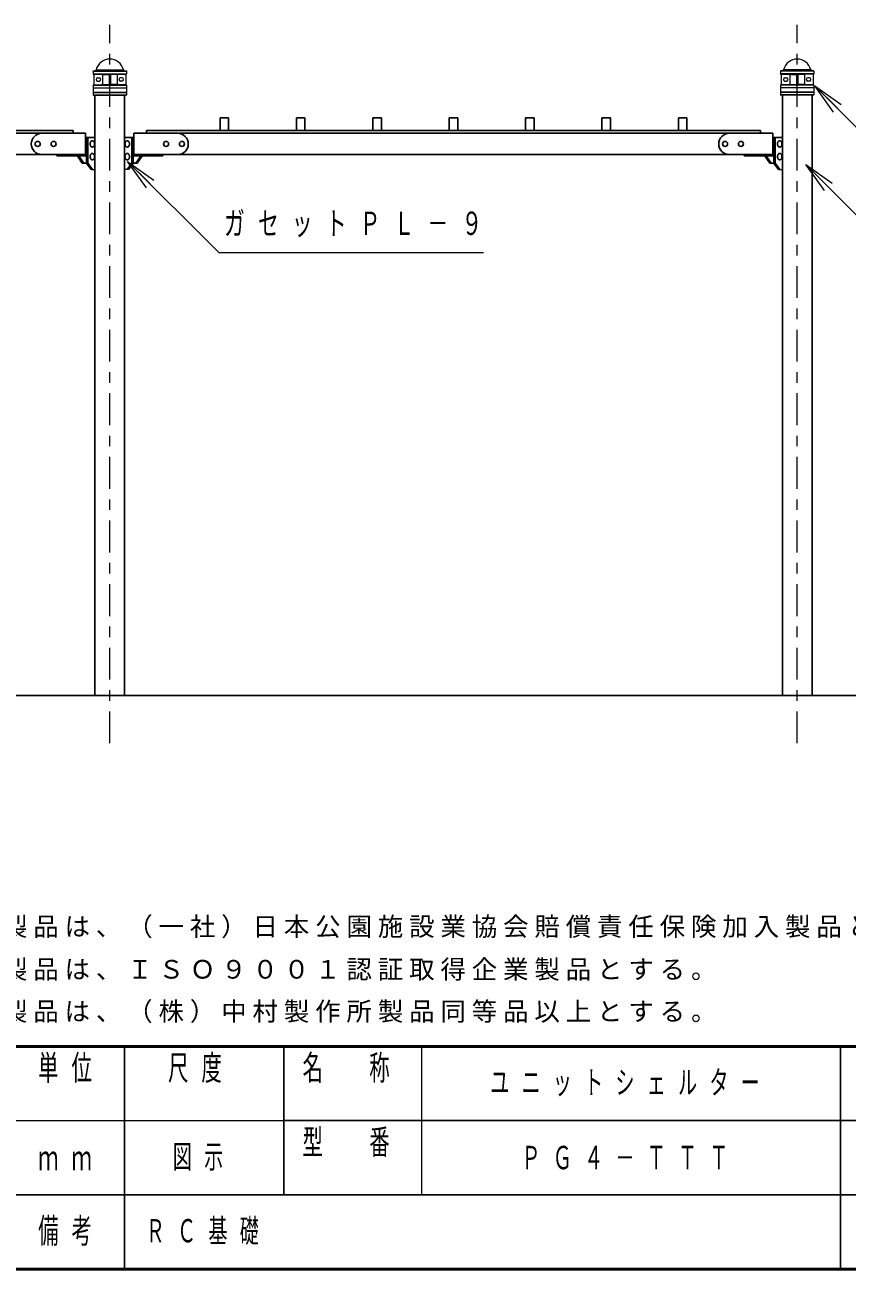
# Model space of a CAD drawing. Units: millimetres on the paper, scale 1:50. Extents: x -365 to 10, y -38 to 257.
# Drawn here: x -206.9 to -129.4, y 0 to 117.3 of the extents above; entities that cross this region are included whole.
import ezdxf

# ---------------------------------------------------------------- set-up
doc = ezdxf.new("R2010")
doc.units = ezdxf.units.MM
doc.linetypes.add('USER2', pattern=[6, 3, -1, 1, -1])
doc.layers.add('LY_1', color=7, linetype='Continuous', lineweight=25)
doc.layers.add('LY_2', color=7, linetype='Continuous', lineweight=13)
doc.styles.add('ＭＳ ゴシック', font='')
doc.styles.get('ＭＳ ゴシック').set_extended_font_data('MS Gothic')

msp = doc.modelspace()

# ---------------------------------------------------------------- linework, layer by layer
at = {"layer": 'LY_1', "linetype": 'USER2', "lineweight": 13}
for p, q in [((-198.891, 49.582), (-198.891, 117.321)), ((-134.091, 49.582), (-134.091, 117.321))]:
    msp.add_line(p, q, dxfattribs=at)
at = {"layer": 'LY_1', "lineweight": 13}
for p, q in [((-200.471, 112.959), (-200.451, 112.979)), ((-200.471, 112.959), (-200.471, 112.699)), ((-200.471, 112.959), (-197.311, 112.959)), ((-200.471, 112.699), (-197.311, 112.699)), ((-200.471, 112.699), (-200.451, 112.679)), ((-200.451, 112.979), (-197.331, 112.979)), ((-200.451, 112.679), (-199.629, 112.643)), ((-200.451, 112.679), (-197.331, 112.679)), ((-200.391, 112.674), (-200.391, 111.683)), ((-200.289, 112.979), (-200.171, 113.097)), ((-200.171, 113.097), (-197.611, 113.097)), ((-199.591, 112.641), (-198.961, 112.641)), ((-198.961, 112.639), (-198.961, 111.719)), ((-198.191, 112.641), (-198.821, 112.641)), ((-198.821, 112.639), (-198.821, 111.719)), ((-197.331, 112.679), (-198.153, 112.643)), ((-197.493, 112.979), (-197.611, 113.097)), ((-197.391, 112.674), (-197.391, 111.683)), ((-197.331, 112.979), (-197.311, 112.959)), ((-197.331, 112.679), (-197.311, 112.699)), ((-197.311, 112.959), (-197.311, 112.699)), ((-135.651, 112.979), (-135.671, 112.959)), ((-132.511, 112.959), (-135.671, 112.959)), ((-135.671, 112.959), (-135.671, 112.699)), ((-132.511, 112.699), (-135.671, 112.699)), ((-135.651, 112.679), (-135.671, 112.699)), ((-132.531, 112.979), (-135.651, 112.979)), ((-132.531, 112.679), (-135.651, 112.679)), ((-135.651, 112.679), (-134.829, 112.643)), ((-135.591, 112.674), (-135.591, 111.683)), ((-135.489, 112.979), (-135.371, 113.097)), ((-132.811, 113.097), (-135.371, 113.097)), ((-134.791, 112.641), (-134.161, 112.641)), ((-134.161, 112.639), (-134.161, 111.719)), ((-133.391, 112.641), (-134.021, 112.641)), ((-134.021, 112.639), (-134.021, 111.719)), ((-132.531, 112.679), (-133.352, 112.643)), ((-132.693, 112.979), (-132.811, 113.097)), ((-132.591, 112.674), (-132.591, 111.683)), ((-132.511, 112.959), (-132.531, 112.979)), ((-132.511, 112.699), (-132.531, 112.679)), ((-132.511, 112.959), (-132.511, 112.699)), ((-200.431, 111.679), (-200.471, 111.639)), ((-200.471, 111.639), (-197.311, 111.639)), ((-200.471, 111.639), (-200.471, 111.399)), ((-200.431, 111.679), (-199.629, 111.714)), ((-200.431, 111.679), (-197.351, 111.679)), ((-200.041, 112.329), (-199.901, 112.329)), ((-200.041, 112.029), (-199.901, 112.029)), ((-199.591, 112.603), (-199.591, 111.753)), ((-199.591, 111.715), (-198.961, 111.715)), ((-198.191, 111.715), (-198.821, 111.715)), ((-198.191, 112.603), (-198.191, 111.753)), ((-197.351, 111.679), (-198.153, 111.714)), ((-197.741, 112.329), (-197.881, 112.329)), ((-197.741, 112.029), (-197.881, 112.029)), ((-197.351, 111.679), (-197.311, 111.639)), ((-197.311, 111.639), (-197.311, 111.399)), ((-135.631, 111.679), (-135.671, 111.639)), ((-132.511, 111.639), (-135.671, 111.639)), ((-135.671, 111.639), (-135.671, 111.399)), ((-135.631, 111.679), (-134.829, 111.714)), ((-132.551, 111.679), (-135.631, 111.679)), ((-135.241, 112.329), (-135.101, 112.329)), ((-135.241, 112.029), (-135.101, 112.029)), ((-134.791, 112.603), (-134.791, 111.753)), ((-134.791, 111.715), (-134.161, 111.715)), ((-133.391, 111.715), (-134.021, 111.715)), ((-133.391, 112.603), (-133.391, 111.753)), ((-132.551, 111.679), (-133.352, 111.714)), ((-132.941, 112.329), (-133.081, 112.329)), ((-132.941, 112.029), (-133.081, 112.029)), ((-132.551, 111.679), (-132.511, 111.639)), ((-132.511, 111.639), (-132.511, 111.399)), ((-132.422, 111.579), (-130.301, 109.458)), ((-132.422, 111.579), (-129.947, 109.811)), ((-130.655, 109.104), (-132.422, 111.579)), ((-200.471, 111.399), (-197.311, 111.399)), ((-200.471, 111.399), (-200.451, 111.379)), ((-200.451, 110.979), (-200.471, 110.959)), ((-200.471, 110.959), (-197.311, 110.959)), ((-200.471, 110.959), (-200.471, 110.719)), ((-200.471, 110.719), (-197.311, 110.719)), ((-200.471, 110.719), (-200.431, 110.679)), ((-200.451, 111.379), (-197.331, 111.379)), ((-200.451, 111.379), (-200.451, 110.979)), ((-200.451, 110.979), (-197.331, 110.979)), ((-200.431, 110.679), (-197.351, 110.679)), ((-197.311, 110.719), (-197.351, 110.679)), ((-197.311, 111.399), (-197.331, 111.379)), ((-197.331, 111.379), (-197.331, 110.979)), ((-197.331, 110.979), (-197.311, 110.959)), ((-197.311, 110.959), (-197.311, 110.719)), ((-132.511, 111.399), (-135.671, 111.399)), ((-135.671, 111.399), (-135.651, 111.379)), ((-135.651, 110.979), (-135.671, 110.959)), ((-132.511, 110.959), (-135.671, 110.959)), ((-135.671, 110.959), (-135.671, 110.719)), ((-132.511, 110.719), (-135.671, 110.719)), ((-135.671, 110.719), (-135.631, 110.679)), ((-132.531, 111.379), (-135.651, 111.379)), ((-135.651, 111.379), (-135.651, 110.979)), ((-132.531, 110.979), (-135.651, 110.979)), ((-132.551, 110.679), (-135.631, 110.679)), ((-132.511, 110.719), (-132.551, 110.679)), ((-132.511, 111.399), (-132.531, 111.379)), ((-132.531, 111.379), (-132.531, 110.979)), ((-132.531, 110.979), (-132.511, 110.959)), ((-132.511, 110.959), (-132.511, 110.719)), ((-197.209, 104.446), (-195.088, 102.324)), ((-197.209, 104.446), (-194.734, 102.678)), ((-195.442, 101.971), (-197.209, 104.446)), ((-133.277, 104.166), (-131.156, 102.045)), ((-133.277, 104.166), (-130.802, 102.398)), ((-131.51, 101.691), (-133.277, 104.166))]:
    msp.add_line(p, q, dxfattribs=at)
at = {"layer": 'LY_1'}
for p, q in [((-200.289, 110.679), (-200.289, 54.097)), ((-197.493, 110.679), (-197.493, 54.097)), ((-135.489, 110.679), (-135.489, 54.097)), ((-132.693, 110.679), (-132.693, 54.097)), ((-231.291, 107.097), (-205.291, 107.097)), ((-166.491, 107.097), (-192.391, 107.097)), ((-166.491, 107.097), (-140.491, 107.097)), ((-231.291, 105.097), (-205.291, 105.097)), ((-166.491, 105.097), (-192.491, 105.097)), ((-166.491, 105.097), (-140.491, 105.097)), ((-334.409, 54.097), (-128.001, 54.097))]:
    msp.add_line(p, q, dxfattribs=at)
at = {"layer": 'LY_1', "color": 40}
for p, q in [((-187.691, 108.557), (-188.491, 108.557)), ((-188.491, 107.357), (-188.491, 108.557)), ((-187.691, 107.357), (-187.691, 108.557)), ((-180.491, 108.557), (-181.291, 108.557)), ((-181.291, 107.357), (-181.291, 108.557)), ((-180.491, 107.357), (-180.491, 108.557)), ((-173.291, 108.557), (-174.091, 108.557)), ((-174.091, 107.357), (-174.091, 108.557)), ((-173.291, 107.357), (-173.291, 108.557)), ((-166.091, 108.557), (-166.891, 108.557)), ((-166.891, 107.357), (-166.891, 108.557)), ((-166.091, 107.357), (-166.091, 108.557)), ((-159.691, 108.557), (-158.891, 108.557)), ((-159.691, 107.357), (-159.691, 108.557)), ((-158.891, 107.357), (-158.891, 108.557)), ((-152.491, 108.557), (-151.691, 108.557)), ((-152.491, 107.357), (-152.491, 108.557)), ((-151.691, 107.357), (-151.691, 108.557)), ((-145.291, 108.557), (-144.491, 108.557)), ((-145.291, 107.357), (-145.291, 108.557)), ((-144.491, 107.357), (-144.491, 108.557)), ((-231.291, 107.357), (-202.351, 107.357)), ((-202.351, 107.097), (-202.351, 107.357)), ((-166.491, 107.357), (-195.431, 107.357)), ((-195.431, 107.097), (-195.431, 107.357)), ((-166.491, 107.357), (-137.551, 107.357)), ((-137.551, 107.097), (-137.551, 107.357))]:
    msp.add_line(p, q, dxfattribs=at)
at = {"layer": 'LY_1', "color": 4}
for p, q in [((-205.291, 107.097), (-201.171, 107.097)), ((-201.171, 104.977), (-201.171, 107.097)), ((-196.611, 104.977), (-196.611, 107.097)), ((-192.491, 107.097), (-196.611, 107.097)), ((-140.491, 107.097), (-136.371, 107.097)), ((-136.371, 104.977), (-136.371, 107.097)), ((-201.171, 106.697), (-200.289, 106.697)), ((-201.086, 104.297), (-201.086, 106.697)), ((-200.958, 104.297), (-200.958, 106.697)), ((-196.611, 106.697), (-197.493, 106.697)), ((-196.823, 104.297), (-196.823, 106.697)), ((-196.696, 104.297), (-196.696, 106.697)), ((-136.371, 106.697), (-135.489, 106.697)), ((-136.286, 104.297), (-136.286, 106.697)), ((-136.158, 104.297), (-136.158, 106.697)), ((-205.291, 105.097), (-201.171, 105.097)), ((-203.891, 104.977), (-203.891, 105.097)), ((-201.171, 104.977), (-203.891, 104.977)), ((-201.906, 104.897), (-201.906, 104.977)), ((-201.906, 104.897), (-201.779, 104.897)), ((-201.481, 104.297), (-201.906, 104.897)), ((-201.779, 104.897), (-201.779, 104.977)), ((-201.354, 104.297), (-201.779, 104.897)), ((-192.491, 105.097), (-196.611, 105.097)), ((-196.611, 104.977), (-193.891, 104.977)), ((-196.428, 104.297), (-196.003, 104.897)), ((-196.3, 104.297), (-195.876, 104.897)), ((-196.003, 104.897), (-196.003, 104.977)), ((-195.876, 104.897), (-196.003, 104.897)), ((-195.876, 104.897), (-195.876, 104.977)), ((-193.891, 104.977), (-193.891, 105.097)), ((-140.491, 105.097), (-136.371, 105.097)), ((-139.091, 104.977), (-139.091, 105.097)), ((-136.371, 104.977), (-139.091, 104.977)), ((-137.106, 104.897), (-137.106, 104.977)), ((-137.106, 104.897), (-136.979, 104.897)), ((-136.681, 104.297), (-137.106, 104.897)), ((-136.979, 104.897), (-136.979, 104.977)), ((-136.554, 104.297), (-136.979, 104.897)), ((-201.481, 104.297), (-200.958, 104.297)), ((-200.661, 103.697), (-201.086, 104.297)), ((-200.534, 103.697), (-200.958, 104.297)), ((-197.248, 103.697), (-196.823, 104.297)), ((-197.12, 103.697), (-196.696, 104.297)), ((-196.3, 104.297), (-196.823, 104.297)), ((-136.681, 104.297), (-136.158, 104.297)), ((-135.861, 103.697), (-136.286, 104.297)), ((-135.734, 103.697), (-136.158, 104.297))]:
    msp.add_line(p, q, dxfattribs=at)
at = {"layer": 'LY_1', "color": 4, "lineweight": 13}
for p, q in [((-200.661, 103.697), (-200.289, 103.697)), ((-197.12, 103.697), (-197.493, 103.697)), ((-135.861, 103.697), (-135.489, 103.697))]:
    msp.add_line(p, q, dxfattribs=at)
at = {"layer": 'LY_1', "lineweight": 13}
for points in [[(-132.422, 111.579), (-124.652, 103.809), (-97.652, 103.809)], [(-197.209, 104.446), (-188.615, 95.851), (-163.66, 95.851)], [(-133.277, 104.166), (-124.683, 95.572), (-87.728, 95.572)]]:
    msp.add_lwpolyline(points, dxfattribs=at)
at = {"layer": 'LY_1', "color": 4}
for points in [[(-200.534, 106.397), (-200.553, 106.395), (-200.571, 106.392), (-200.589, 106.386), (-200.607, 106.378), (-200.624, 106.368), (-200.64, 106.356), (-200.656, 106.342), (-200.67, 106.326), (-200.684, 106.309), (-200.697, 106.289), (-200.708, 106.269), (-200.718, 106.247), (-200.726, 106.223), (-200.733, 106.199), (-200.739, 106.174), (-200.743, 106.149), (-200.745, 106.123), (-200.746, 106.097), (-200.745, 106.07), (-200.743, 106.044), (-200.739, 106.019), (-200.733, 105.994), (-200.726, 105.97), (-200.718, 105.947), (-200.708, 105.924), (-200.697, 105.904), (-200.684, 105.884), (-200.67, 105.867), (-200.656, 105.851), (-200.64, 105.837), (-200.624, 105.825), (-200.607, 105.815), (-200.589, 105.807), (-200.571, 105.801), (-200.553, 105.798), (-200.534, 105.797), (-200.516, 105.798), (-200.497, 105.801), (-200.479, 105.807), (-200.461, 105.815), (-200.444, 105.825), (-200.428, 105.837), (-200.412, 105.851), (-200.398, 105.867), (-200.384, 105.884), (-200.372, 105.904), (-200.36, 105.924), (-200.35, 105.947), (-200.342, 105.97), (-200.335, 105.994), (-200.329, 106.019), (-200.325, 106.044), (-200.323, 106.07), (-200.322, 106.097), (-200.323, 106.123), (-200.325, 106.149), (-200.329, 106.174), (-200.335, 106.199), (-200.342, 106.223), (-200.35, 106.247), (-200.36, 106.269), (-200.372, 106.289), (-200.384, 106.309), (-200.398, 106.326), (-200.412, 106.342), (-200.428, 106.356), (-200.444, 106.368), (-200.461, 106.378), (-200.479, 106.386), (-200.497, 106.392), (-200.516, 106.395)], [(-197.248, 106.397), (-197.266, 106.395), (-197.284, 106.392), (-197.302, 106.386), (-197.32, 106.378), (-197.337, 106.368), (-197.354, 106.356), (-197.369, 106.342), (-197.384, 106.326), (-197.398, 106.309), (-197.41, 106.289), (-197.421, 106.269), (-197.431, 106.247), (-197.44, 106.223), (-197.447, 106.199), (-197.452, 106.174), (-197.456, 106.149), (-197.459, 106.123), (-197.46, 106.097), (-197.459, 106.07), (-197.456, 106.044), (-197.452, 106.019), (-197.447, 105.994), (-197.44, 105.97), (-197.431, 105.947), (-197.421, 105.924), (-197.41, 105.904), (-197.398, 105.884), (-197.384, 105.867), (-197.369, 105.851), (-197.354, 105.837), (-197.337, 105.825), (-197.32, 105.815), (-197.302, 105.807), (-197.284, 105.801), (-197.266, 105.798), (-197.248, 105.797), (-197.229, 105.798), (-197.211, 105.801), (-197.193, 105.807), (-197.175, 105.815), (-197.158, 105.825), (-197.141, 105.837), (-197.126, 105.851), (-197.111, 105.867), (-197.098, 105.884), (-197.085, 105.904), (-197.074, 105.924), (-197.064, 105.947), (-197.055, 105.97), (-197.048, 105.994), (-197.043, 106.019), (-197.039, 106.044), (-197.036, 106.07), (-197.035, 106.097), (-197.036, 106.123), (-197.039, 106.149), (-197.043, 106.174), (-197.048, 106.199), (-197.055, 106.223), (-197.064, 106.247), (-197.074, 106.269), (-197.085, 106.289), (-197.098, 106.309), (-197.111, 106.326), (-197.126, 106.342), (-197.141, 106.356), (-197.158, 106.368), (-197.175, 106.378), (-197.193, 106.386), (-197.211, 106.392), (-197.229, 106.395)], [(-135.734, 106.397), (-135.753, 106.395), (-135.771, 106.392), (-135.789, 106.386), (-135.807, 106.378), (-135.824, 106.368), (-135.84, 106.356), (-135.856, 106.342), (-135.87, 106.326), (-135.884, 106.309), (-135.897, 106.289), (-135.908, 106.269), (-135.918, 106.247), (-135.926, 106.223), (-135.933, 106.199), (-135.939, 106.174), (-135.943, 106.149), (-135.945, 106.123), (-135.946, 106.097), (-135.945, 106.07), (-135.943, 106.044), (-135.939, 106.019), (-135.933, 105.994), (-135.926, 105.97), (-135.918, 105.947), (-135.908, 105.924), (-135.897, 105.904), (-135.884, 105.884), (-135.87, 105.867), (-135.856, 105.851), (-135.84, 105.837), (-135.824, 105.825), (-135.807, 105.815), (-135.789, 105.807), (-135.771, 105.801), (-135.753, 105.798), (-135.734, 105.797), (-135.716, 105.798), (-135.697, 105.801), (-135.679, 105.807), (-135.661, 105.815), (-135.644, 105.825), (-135.628, 105.837), (-135.612, 105.851), (-135.598, 105.867), (-135.584, 105.884), (-135.572, 105.904), (-135.56, 105.924), (-135.55, 105.947), (-135.542, 105.97), (-135.535, 105.994), (-135.529, 106.019), (-135.525, 106.044), (-135.523, 106.07), (-135.522, 106.097), (-135.523, 106.123), (-135.525, 106.149), (-135.529, 106.174), (-135.535, 106.199), (-135.542, 106.223), (-135.55, 106.247), (-135.56, 106.269), (-135.572, 106.289), (-135.584, 106.309), (-135.598, 106.326), (-135.612, 106.342), (-135.628, 106.356), (-135.644, 106.368), (-135.661, 106.378), (-135.679, 106.386), (-135.697, 106.392), (-135.716, 106.395)], [(-200.534, 105.197), (-200.553, 105.195), (-200.571, 105.192), (-200.589, 105.186), (-200.607, 105.178), (-200.624, 105.168), (-200.64, 105.156), (-200.656, 105.142), (-200.67, 105.126), (-200.684, 105.109), (-200.697, 105.089), (-200.708, 105.069), (-200.718, 105.047), (-200.726, 105.023), (-200.733, 104.999), (-200.739, 104.974), (-200.743, 104.949), (-200.745, 104.923), (-200.746, 104.897), (-200.745, 104.87), (-200.743, 104.844), (-200.739, 104.819), (-200.733, 104.794), (-200.726, 104.77), (-200.718, 104.747), (-200.708, 104.724), (-200.697, 104.704), (-200.684, 104.684), (-200.67, 104.667), (-200.656, 104.651), (-200.64, 104.637), (-200.624, 104.625), (-200.607, 104.615), (-200.589, 104.607), (-200.571, 104.601), (-200.553, 104.598), (-200.534, 104.597), (-200.516, 104.598), (-200.497, 104.601), (-200.479, 104.607), (-200.461, 104.615), (-200.444, 104.625), (-200.428, 104.637), (-200.412, 104.651), (-200.398, 104.667), (-200.384, 104.684), (-200.372, 104.704), (-200.36, 104.724), (-200.35, 104.747), (-200.342, 104.77), (-200.335, 104.794), (-200.329, 104.819), (-200.325, 104.844), (-200.323, 104.87), (-200.322, 104.897), (-200.323, 104.923), (-200.325, 104.949), (-200.329, 104.974), (-200.335, 104.999), (-200.342, 105.023), (-200.35, 105.047), (-200.36, 105.069), (-200.372, 105.089), (-200.384, 105.109), (-200.398, 105.126), (-200.412, 105.142), (-200.428, 105.156), (-200.444, 105.168), (-200.461, 105.178), (-200.479, 105.186), (-200.497, 105.192), (-200.516, 105.195)], [(-197.248, 105.197), (-197.266, 105.195), (-197.284, 105.192), (-197.302, 105.186), (-197.32, 105.178), (-197.337, 105.168), (-197.354, 105.156), (-197.369, 105.142), (-197.384, 105.126), (-197.398, 105.109), (-197.41, 105.089), (-197.421, 105.069), (-197.431, 105.047), (-197.44, 105.023), (-197.447, 104.999), (-197.452, 104.974), (-197.456, 104.949), (-197.459, 104.923), (-197.46, 104.897), (-197.459, 104.87), (-197.456, 104.844), (-197.452, 104.819), (-197.447, 104.794), (-197.44, 104.77), (-197.431, 104.747), (-197.421, 104.724), (-197.41, 104.704), (-197.398, 104.684), (-197.384, 104.667), (-197.369, 104.651), (-197.354, 104.637), (-197.337, 104.625), (-197.32, 104.615), (-197.302, 104.607), (-197.284, 104.601), (-197.266, 104.598), (-197.248, 104.597), (-197.229, 104.598), (-197.211, 104.601), (-197.193, 104.607), (-197.175, 104.615), (-197.158, 104.625), (-197.141, 104.637), (-197.126, 104.651), (-197.111, 104.667), (-197.098, 104.684), (-197.085, 104.704), (-197.074, 104.724), (-197.064, 104.747), (-197.055, 104.77), (-197.048, 104.794), (-197.043, 104.819), (-197.039, 104.844), (-197.036, 104.87), (-197.035, 104.897), (-197.036, 104.923), (-197.039, 104.949), (-197.043, 104.974), (-197.048, 104.999), (-197.055, 105.023), (-197.064, 105.047), (-197.074, 105.069), (-197.085, 105.089), (-197.098, 105.109), (-197.111, 105.126), (-197.126, 105.142), (-197.141, 105.156), (-197.158, 105.168), (-197.175, 105.178), (-197.193, 105.186), (-197.211, 105.192), (-197.229, 105.195)], [(-135.734, 105.197), (-135.753, 105.195), (-135.771, 105.192), (-135.789, 105.186), (-135.807, 105.178), (-135.824, 105.168), (-135.84, 105.156), (-135.856, 105.142), (-135.87, 105.126), (-135.884, 105.109), (-135.897, 105.089), (-135.908, 105.069), (-135.918, 105.047), (-135.926, 105.023), (-135.933, 104.999), (-135.939, 104.974), (-135.943, 104.949), (-135.945, 104.923), (-135.946, 104.897), (-135.945, 104.87), (-135.943, 104.844), (-135.939, 104.819), (-135.933, 104.794), (-135.926, 104.77), (-135.918, 104.747), (-135.908, 104.724), (-135.897, 104.704), (-135.884, 104.684), (-135.87, 104.667), (-135.856, 104.651), (-135.84, 104.637), (-135.824, 104.625), (-135.807, 104.615), (-135.789, 104.607), (-135.771, 104.601), (-135.753, 104.598), (-135.734, 104.597), (-135.716, 104.598), (-135.697, 104.601), (-135.679, 104.607), (-135.661, 104.615), (-135.644, 104.625), (-135.628, 104.637), (-135.612, 104.651), (-135.598, 104.667), (-135.584, 104.684), (-135.572, 104.704), (-135.56, 104.724), (-135.55, 104.747), (-135.542, 104.77), (-135.535, 104.794), (-135.529, 104.819), (-135.525, 104.844), (-135.523, 104.87), (-135.522, 104.897), (-135.523, 104.923), (-135.525, 104.949), (-135.529, 104.974), (-135.535, 104.999), (-135.542, 105.023), (-135.55, 105.047), (-135.56, 105.069), (-135.572, 105.089), (-135.584, 105.109), (-135.598, 105.126), (-135.612, 105.142), (-135.628, 105.156), (-135.644, 105.168), (-135.661, 105.178), (-135.679, 105.186), (-135.697, 105.192), (-135.716, 105.195)]]:
    msp.add_lwpolyline(points, close=True, dxfattribs=at)
for centre in [(-205.691, 106.097), (-204.191, 106.097), (-193.591, 106.097), (-192.091, 106.097), (-140.891, 106.097), (-139.391, 106.097)]:
    msp.add_circle(centre, 0.24, dxfattribs=at)
at = {"layer": 'LY_1', "lineweight": 13}
for centre, radius, start, end in [((-198.891, 112.777), 1.319, 14.00253, 165.99746), ((-134.091, 112.777), 1.319, 14.00254, 165.99747), ((-199.631, 112.603), 0.04, 0, 87.5), ((-199.001, 112.639), 0.04, 0, 90), ((-198.781, 112.639), 0.04, 90, 180), ((-198.151, 112.603), 0.04, 92.5, 180), ((-134.831, 112.603), 0.04, 360, 87.5), ((-134.201, 112.639), 0.04, 360, 90), ((-133.981, 112.639), 0.04, 90, 180), ((-133.351, 112.603), 0.04, 92.5, 180), ((-200.041, 112.179), 0.15, 90, 270), ((-199.901, 112.179), 0.15, 270, 90), ((-199.631, 111.753), 0.04, 272.5, 0), ((-199.001, 111.719), 0.04, 270, 0), ((-198.781, 111.719), 0.04, 180, 270), ((-198.151, 111.753), 0.04, 180, 267.5), ((-197.881, 112.179), 0.15, 90, 270), ((-197.741, 112.179), 0.15, 270, 90), ((-135.241, 112.179), 0.15, 90, 270), ((-135.101, 112.179), 0.15, 270, 90), ((-134.831, 111.753), 0.04, 272.5, 0), ((-134.201, 111.719), 0.04, 270, 0), ((-133.981, 111.719), 0.04, 180, 270), ((-133.351, 111.753), 0.04, 180, 267.5), ((-133.081, 112.179), 0.15, 90, 270), ((-132.941, 112.179), 0.15, 270, 90)]:
    msp.add_arc(centre, radius, start, end, dxfattribs=at)
at = {"layer": 'LY_1', "color": 4}
for centre, start, end in [((-205.291, 106.097), 90, 270), ((-192.491, 106.097), 270, 90), ((-140.491, 106.097), 90, 270)]:
    msp.add_arc(centre, 1, start, end, dxfattribs=at)
at = {"layer": 'LY_2', "lineweight": 50}
for p, q in [((-365, 21), (0, 21)), ((-365, 0), (0, 0))]:
    msp.add_line(p, q, dxfattribs=at)
at = {"layer": 'LY_2', "color": 211, "lineweight": 25}
for p, q in [((-197.5, 21), (-197.5, 7)), ((-182.5, 21), (-182.5, 7)), ((-130, 21), (-130, 0)), ((-182.5, 14), (-70, 14)), ((-237.5, 7), (0, 7))]:
    msp.add_line(p, q, dxfattribs=at)
at = {"layer": 'LY_2'}
for p, q in [((-169.5, 21), (-169.5, 7)), ((-237.5, 14), (-182.5, 14))]:
    msp.add_line(p, q, dxfattribs=at)
at = {"layer": 'LY_2', "lineweight": 25}
msp.add_line((-197.5, 7), (-197.5, 0), dxfattribs=at)

# ---------------------------------------------------------------- texts
at = {"layer": 'LY_1', "style": 'ＭＳ ゴシック'}
for s, insert, char_height, attachment_point in [('\\T1.64;\\W0.65;ガセットＰＬ－９', (-188.114, 98.501), 2.199, 4), ('\\T1.23;本製品は、（一社）日本公園施設業協会賠償責任保険加入製品とする。', (-212.014, 31.194), 1.76, 7), ('\\T1.23;本製品は、ＩＳＯ９００１認証取得企業製品とする。', (-212.014, 27.194), 1.76, 7), ('\\T1.23;本製品は、（株）中村製作所製品同等品以上とする。', (-212.014, 23.194), 1.76, 7), ('\\T1.64;\\W0.6;ユニットシェルター', (-149.75, 17.5), 2.199, 5), ('\\T1.64;\\W0.6;図示', (-190, 10.5), 2.199, 5), ('\\T1.64;\\W0.6;ＰＧ４－ＴＴＴ', (-149.75, 10.5), 2.199, 5), ('\\T1.64;\\W0.6;ＲＣ基礎', (-195.5, 3.5), 2.199, 4)]:
    msp.add_mtext(s, dxfattribs=dict(at, insert=insert, char_height=char_height, attachment_point=attachment_point))
at = {"layer": 'LY_2', "color": 4, "char_height": 2.346, "style": 'ＭＳ ゴシック'}
for s, insert, attachment_point in [('\\T1.64;\\W0.6;単位', (-202.5, 20.167), 2), ('\\T1.64;\\W0.6;尺度', (-190.25, 20.167), 2), ('\\T1.64;\\W0.6;名\u3000称', (-176, 20.167), 2), ('\\T1.64;\\W0.6;型\u3000番', (-176, 13.167), 2), ('\\T1.64;\\W0.6;ｍｍ', (-202.5, 10.5), 5), ('\\T1.64;\\W0.6;備考', (-202.5, 3.5), 5)]:
    msp.add_mtext(s, dxfattribs=dict(at, insert=insert, attachment_point=attachment_point))

doc.saveas('drawing.dxf')
